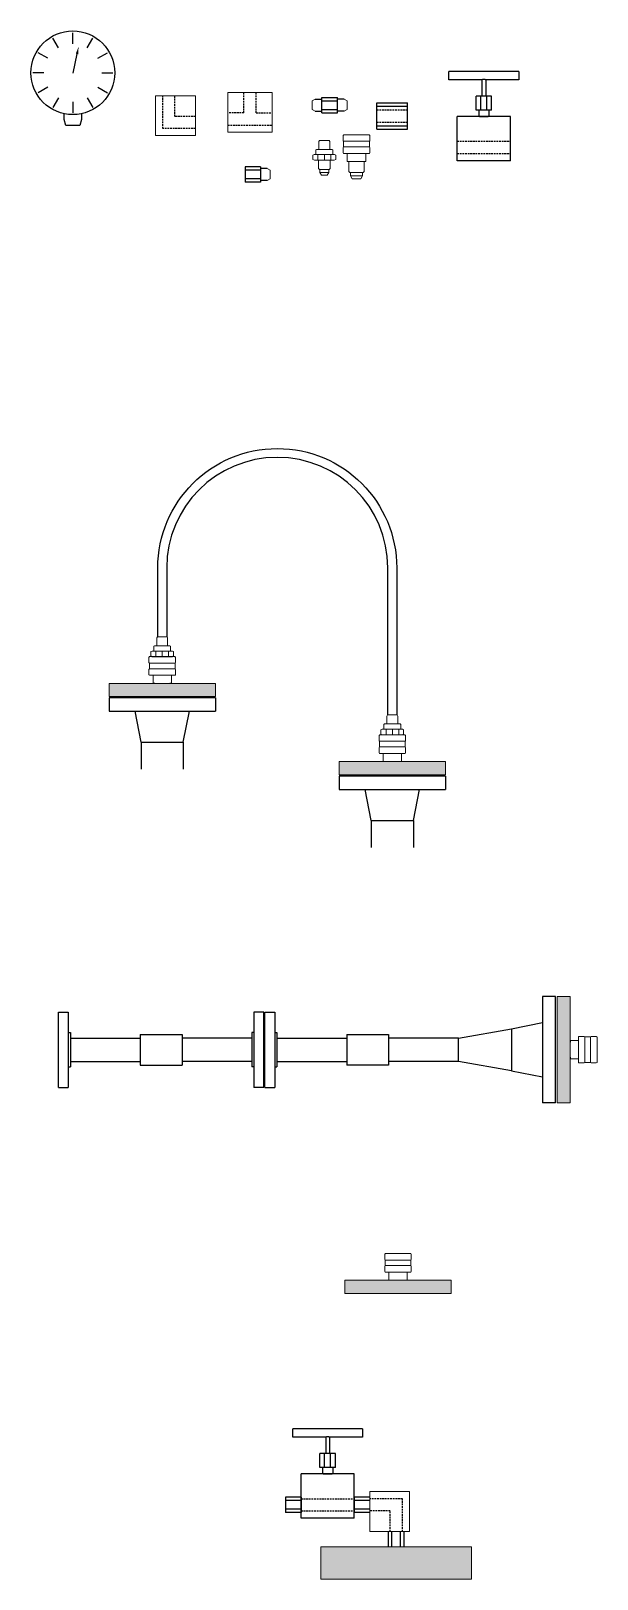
# Model space of a CAD drawing. Header units: millimetres. Extents: x 553637 to 584936, y 5008 to 53898.
# Drawn here: x 582630 to 583441, y 7049 to 9269 of the extents above; entities that cross this region are included whole.
import ezdxf

# ---------------------------------------------------------------- set-up
doc = ezdxf.new("R2010")
doc.units = ezdxf.units.MM
doc.header["$LTSCALE"] = 10
doc.header["$MEASUREMENT"] = 0
doc.linetypes.add('HIDDEN', pattern=[0.375, 0.25, -0.125])
for name, color, linetype in [('1', 1, 'Continuous'), ('3', 3, 'Continuous'), ('4', 4, 'Continuous'), ('BRIDA CIEGA PARA PRUEBAS', 170, 'Continuous'), ('CAÑERIAS PH 30', 94, 'Continuous')]:
    doc.layers.add(name, color=color, linetype=linetype)

# ---------------------------------------------------------------- blocks, each defined once
blk = doc.blocks.new('A$C258B78E0')
at = {"layer": '1', "linetype": 'HIDDEN'}
for p, q in [((-22, 8.7), (22, 8.7)), ((-22, -8.7), (22, -8.7))]:
    blk.add_line(p, q, dxfattribs=at)
at = {"layer": '4', "extrusion": (-1, 9.95799e-17, 0)}
for p, q in [((-22, 19.1), (22, 19.1)), ((-22, 14.3), (-22, 19.1)), ((-22, 14.3), (22, 14.3)), ((-22, -14.3), (-22, 14.3)), ((22, 14.3), (22, 19.1)), ((22, -14.3), (22, 14.3)), ((-22, -14.3), (22, -14.3)), ((-22, -19), (-22, -14.3)), ((-22, -19), (22, -19)), ((22, -16.8), (22, -14.3)), ((22, -19), (22, -14.3)), ((22, -17.9), (22, -18.1))]:
    blk.add_line(p, q, dxfattribs=at)
blk = doc.blocks.new('A$C120D484F')
at = {"layer": '4', "lineweight": 0}
for p, q in [((-20.7, 8.7), (-25, 6.3)), ((-25, 6.3), (-25, -6.3)), ((20.7, 8.7), (25, 6.3)), ((25, 6.3), (25, -6.3)), ((-25, -6.3), (-20.7, -8.7)), ((25, -6.3), (20.7, -8.7))]:
    blk.add_line(p, q, dxfattribs=at)
at = {"layer": '4', "extrusion": (1, 9.95799e-17, 0)}
for p, q in [((-20.7, 8.7), (-11.1, 8.7)), ((-20.7, -8.7), (-11.1, -8.7))]:
    blk.add_line(p, q, dxfattribs=at)
at = {"layer": '4', "extrusion": (-1, 9.95799e-17, 0)}
for p, q in [((-11.1, 11.1), (11.1, 11.1)), ((-11.1, -11.1), (-11.1, 11.1)), ((-11.1, 6.3), (11.1, 6.3)), ((11.1, -11.1), (11.1, 11.1)), ((20.7, 8.7), (11.1, 8.7)), ((-11.1, -6.3), (11.1, -6.3)), ((-11.1, -11.1), (11.1, -11.1)), ((20.7, -8.7), (11.1, -8.7))]:
    blk.add_line(p, q, dxfattribs=at)
blk = doc.blocks.new('A$C4BE00A2E')
at = {"layer": '1', "linetype": 'HIDDEN'}
for p, q in [((-8.7, -0.9), (-8.7, 28.5)), ((8.7, -0.9), (8.7, 28.5)), ((-8.7, -0.9), (-31.8, -0.9)), ((-31.8, -18.2), (31.8, -18.2)), ((8.7, -0.9), (31.8, -0.9))]:
    blk.add_line(p, q, dxfattribs=at)
at = {"layer": '4', "lineweight": 0}
blk.add_lwpolyline([(-31.8, 28.5), (31.8, 28.5), (31.8, -28.5), (-31.8, -28.5)], close=True, dxfattribs=at)
blk = doc.blocks.new('A$C647C797C')
at = {"layer": '1', "linetype": 'HIDDEN'}
for p, q in [((-18.225, -18.225), (-18.225, 28.55)), ((-0.875, -0.875), (-0.875, 28.55)), ((28.55, -18.225), (-18.225, -18.225)), ((28.55, -0.875), (-0.875, -0.875))]:
    blk.add_line(p, q, dxfattribs=at)
at = {"layer": '4', "lineweight": 0}
blk.add_lwpolyline([(-28.55, 28.55), (28.55, 28.55), (28.55, -28.55), (-28.55, -28.55)], close=True, dxfattribs=at)
blk = doc.blocks.new('A$C553B32B9')
at = {"layer": '1', "linetype": 'HIDDEN'}
for p, q in [((-38.1, 8.7), (38.1, 8.7)), ((-38.1, -8.7), (38.1, -8.7))]:
    blk.add_line(p, q, dxfattribs=at)
at = {"layer": '4', "extrusion": (-1, 6.12323e-17, 0)}
for p, q in [((-50, 96.9), (-50, 108.9)), ((50, 108.9), (-50, 108.9)), ((-2.6, 96.9), (-50, 96.9)), ((-2.6, 96.9), (-2.6, 73.6)), ((50, 96.9), (2.8, 96.9)), ((2.8, 96.9), (2.8, 73.6)), ((50, 108.9), (50, 96.9))]:
    blk.add_line(p, q, dxfattribs=at)
at = {"layer": '4', "extrusion": (1.22465e-16, -1, 0)}
for p, q in [((-11.1, 53.6), (-11.1, 73.6)), ((-6.3, 73.6), (-11.1, 73.6)), ((6.3, 73.6), (-6.3, 73.6)), ((-4.3, 53.6), (-4.3, 73.6)), ((4.3, 53.6), (4.3, 73.6)), ((11.1, 73.6), (6.3, 73.6)), ((11.1, 53.6), (11.1, 73.6)), ((11.1, 53.6), (-11.1, 53.6)), ((-7.3, 53.6), (-7.3, 44.4)), ((7.3, 53.6), (7.3, 44.4))]:
    blk.add_line(p, q, dxfattribs=at)
at = {"layer": '4', "extrusion": (0, 1, 0)}
for p, q in [((-38.1, -19.1), (-38.1, 44.4)), ((38.1, 44.4), (-38.1, 44.4)), ((38.1, -19.1), (38.1, 44.4)), ((38.1, -19.1), (-38.1, -19.1))]:
    blk.add_line(p, q, dxfattribs=at)
at = {"layer": '4'}
blk.add_line((-6.3, 44.4), (6.3, 44.4), dxfattribs=at)
for points, knots in [([(0.1, 97.6), (-0.1, 97.6), (-0.3, 97.5), (-0.6, 97.5), (-0.8, 97.5), (-1.1, 97.4), (-1.3, 97.4), (-1.6, 97.3), (-1.7, 97.3), (-1.9, 97.2), (-2, 97.1), (-2.2, 97.1), (-2.3, 97), (-2.5, 97), (-2.5, 96.9), (-2.6, 96.9), (-2.6, 96.9), (-2.6, 96.9)], [0, 0, 0, 0, 0.518369, 0.518369, 1.036737, 1.036737, 1.555106, 1.555106, 2.073475, 2.073475, 2.590916, 2.590916, 3.108358, 3.108358, 3.625799, 3.625799, 4.143241, 4.143241, 4.143241, 4.143241]), ([(2.8, 96.9), (2.8, 96.9), (2.8, 96.9), (2.7, 96.9), (2.7, 97), (2.5, 97), (2.4, 97.1), (2.2, 97.1), (2.1, 97.2), (1.9, 97.3), (1.8, 97.3), (1.5, 97.4), (1.3, 97.4), (1, 97.5), (0.8, 97.5), (0.4, 97.5), (0.3, 97.6), (0.1, 97.6)], [12.429722, 12.429722, 12.429722, 12.429722, 12.947164, 12.947164, 13.464605, 13.464605, 13.982047, 13.982047, 14.499488, 14.499488, 15.017857, 15.017857, 15.536226, 15.536226, 16.054594, 16.054594, 16.572963, 16.572963, 16.572963, 16.572963])]:
    blk.add_open_spline(points, degree=3, knots=knots, dxfattribs=at)
blk = doc.blocks.new('A$C4D042321')
at = {"layer": '3'}
for p, q in [((-29.4, 158.2), (-40.5, 177.5)), ((0, 166), (0, 188.4)), ((29.4, 158.2), (40.5, 177.5)), ((-50.9, 136.7), (-70.2, 147.8)), ((8.4, 145.5), (-0.2, 106.7)), ((50.9, 136.7), (70.2, 147.8)), ((-58.8, 107.3), (-81.1, 107.3)), ((58.8, 107.3), (81.1, 107.3)), ((-50.9, 77.9), (-70.2, 66.7)), ((50.9, 77.9), (70.2, 66.7)), ((-29.4, 56.3), (-40.5, 37)), ((0, 48.5), (0, 26.2)), ((29.4, 56.3), (40.5, 37))]:
    blk.add_line(p, q, dxfattribs=at)
blk.add_lwpolyline([(17.5, 24.1), (17.5, 12.5), (14.1, 0), (-14.1, 0), (-17.5, 12.5), (-17.5, 24.1)], dxfattribs=at)
blk.add_circle((0, 107.3), 85, dxfattribs=at)
blk.add_solid([(6, 146.1), (10.9, 145), (11.7, 160.2)], dxfattribs=at)
blk = doc.blocks.new('A$C1F9F4D60')
at = {"layer": '4', "lineweight": 0}
for points in [[(-12.7, -18.4), (-13.3, -19), (-21, -19), (-21.9, -18.1), (-21.9, 18.1), (-21, 19), (-13.3, 19), (-12.7, 18.4)], [(4.6, -13.2), (4.6, -18.4), (4, -19), (-3.6, -19), (-4.6, -18.4), (-4.6, 18.4), (-3.6, 19), (4, 19), (4.6, 18.4)]]:
    blk.add_lwpolyline(points, close=True, dxfattribs=at)
for points in [[(-12.7, 18.4), (-4.6, 18.4)], [(4.6, 13.2), (16.3, 13.2), (16.3, 10.8), (30.5, 10.8), (32, 9.7), (32, 8.7), (36.6, 8.7), (41.1, 6.3), (41.1, -6.3), (41.1, -6.3), (36.6, -8.7), (32, -8.7), (32, -9.7), (30.5, -10.8), (16.3, -10.8), (16.3, -13.2), (4.6, -13.2)], [(16.3, 10.8), (16.3, -10.8)], [(32, 8.7), (32, -8.7)], [(36.6, 8.7), (36.6, -8.7)], [(-12.7, -18.4), (-4.6, -18.4)]]:
    blk.add_lwpolyline(points, dxfattribs=at)
blk = doc.blocks.new('A$C08897B63')
at = {"layer": '4', "lineweight": 0}
blk.add_lwpolyline([(26.3, -4), (26.3, -4), (22.2, -6.3), (18.2, -6.3), (18.2, -7), (16.9, -8.2), (4.8, -8.2), (4.8, -14.3), (3.8, -16.3), (-2.4, -16.3), (-3.3, -14.6), (-3.3, -12), (-10.1, -12), (-10.8, -11.1), (-10.8, -7.8), (-22, -7.8), (-23.7, -7), (-23.7, -7), (-23.7, 7), (-22, 7.8), (-10.8, 7.8), (-10.8, 11.1), (-10.1, 12), (-3.3, 12), (-3.3, 14.6), (-2.4, 16.3), (3.8, 16.3), (4.8, 14.3), (4.8, 8.2), (16.9, 8.2), (18.2, 7), (18.2, 6.3), (22.2, 6.3), (26.3, 4)], close=True, dxfattribs=at)
for points in [[(-10.8, -7.8), (-10.8, 7.8)], [(-3.3, 12), (-3.3, -12)], [(4.8, 9.1), (-3.3, 9.1)], [(-3.3, 0), (4.8, 0)], [(4.8, 8.2), (4.8, -8.2)], [(18.2, -6.3), (18.2, 6.3)], [(22.2, -6.3), (22.2, 6.3)], [(4.8, -9.1), (-3.3, -9.1)]]:
    blk.add_lwpolyline(points, dxfattribs=at)
blk = doc.blocks.new('A$C6FC072DB')
at = {"layer": '4', "lineweight": 0}
for points in [[(-18.4, 28.9), (-19, 29.6), (-19, 37.2), (-18.1, 38.2), (18.1, 38.2), (19, 37.2), (19, 29.6), (18.4, 28.9)], [(-13.2, 11.6), (-18.4, 11.6), (-19, 12.3), (-19, 19.9), (-18.4, 20.9), (18.4, 20.9), (19, 19.9), (19, 12.3), (18.4, 11.6)]]:
    blk.add_lwpolyline(points, close=True, dxfattribs=at)
for points in [[(-18.4, 28.9), (-18.4, 20.9)], [(8.2, 38.2), (-8.2, 38.2)], [(18.4, 28.9), (18.4, 20.9)], [(-10.8, 0), (-10.8, 0), (-13.2, 0), (-13.2, 11.6)], [(13.2, 11.6), (13.2, 0), (10.8, 0)]]:
    blk.add_lwpolyline(points, dxfattribs=at)
blk = doc.blocks.new('A$C6F89734C')
at = {"layer": 'BRIDA CIEGA PARA PRUEBAS', "lineweight": 0}
h = blk.add_hatch(color=256, dxfattribs=at)
h.dxf.hatch_style = 1
h.paths.add_polyline_path([(0, -76.2), (19, -76.2), (19, 76.2), (0, 76.2)])
blk.add_lwpolyline([(0, 76.2), (0, -76.2), (19, -76.2), (19, 76.2)], close=True, dxfattribs=at)
blk = doc.blocks.new('A$C5B4B7CB7')
at = {"layer": '4', "extrusion": (1, -2.22045e-16, 0)}
for p, q in [((-13.9, 11.1), (-36.1, 11.1)), ((-36.1, 11.1), (-36.1, -11.1)), ((-13.9, 6.3), (-36.1, 6.3)), ((-13.9, 11.1), (-13.9, -11.1)), ((-13.9, -6.3), (-36.1, -6.3)), ((-13.9, -11.1), (-36.1, -11.1))]:
    blk.add_line(p, q, dxfattribs=at)
at = {"layer": '4', "extrusion": (-1, 2.28848e-17, 0)}
for p, q in [((-4.3, 8.7), (-13.9, 8.7)), ((-4.3, -8.7), (-13.9, -8.7))]:
    blk.add_line(p, q, dxfattribs=at)
at = {"layer": '4', "lineweight": 0}
for p, q in [((0, 6.3), (-4.3, 8.7)), ((0, -6.3), (0, 6.3)), ((-4.3, -8.7), (0, -6.3))]:
    blk.add_line(p, q, dxfattribs=at)
blk = doc.blocks.new('A$C00726E8B')
at = {"layer": 'BRIDA CIEGA PARA PRUEBAS', "lineweight": 0}
h = blk.add_hatch(color=256, dxfattribs=at)
h.dxf.hatch_style = 1
h.paths.add_polyline_path([(46, 107.9), (0, 107.9), (0, -107.9), (46, -107.9)])
blk.add_lwpolyline([(0, 107.9), (46, 107.9), (46, -107.9), (0, -107.9)], close=True, dxfattribs=at)

msp = doc.modelspace()

# ---------------------------------------------------------------- linework, layer by layer
at = {"layer": '4', "lineweight": 0}
for p, q in [((582810.3, 8398.5), (582811.1, 8400.2)), ((582810.3, 8387.3), (582810.3, 8398.5)), ((582811.1, 8400.2), (582811.1, 8400.2)), ((582811.1, 8400.2), (582825.1, 8400.2)), ((582825.1, 8400.2), (582825.9, 8398.5)), ((582825.9, 8398.5), (582825.9, 8387.3)), ((582801.9, 8378.9), (582803.6, 8379.7)), ((582801.9, 8372.7), (582801.9, 8378.9)), ((582803.8, 8371.6), (582801.9, 8372.7)), ((582803.6, 8379.7), (582832.7, 8379.7)), ((582832.5, 8371.6), (582803.8, 8371.6)), ((582806.1, 8386.6), (582807, 8387.3)), ((582806.1, 8379.7), (582806.1, 8386.6)), ((582807, 8387.3), (582829.2, 8387.3)), ((582829.2, 8387.3), (582830.2, 8386.6)), ((582830.2, 8386.6), (582830.2, 8379.7)), ((582834.4, 8372.7), (582832.5, 8371.6)), ((582832.7, 8379.7), (582834.4, 8378.9)), ((582834.4, 8378.9), (582834.4, 8372.7)), ((583141, 8288.1), (583140.2, 8286.4)), ((583140.2, 8286.4), (583140.2, 8275.2)), ((583155, 8288.1), (583141, 8288.1)), ((583155.8, 8286.4), (583155, 8288.1)), ((583155, 8288.1), (583155, 8288.1)), ((583155.8, 8275.2), (583155.8, 8286.4)), ((583133.4, 8267.6), (583131.7, 8266.8)), ((583131.7, 8266.8), (583131.7, 8260.6)), ((583131.7, 8260.6), (583133.7, 8259.6)), ((583162.6, 8267.6), (583133.4, 8267.6)), ((583136.9, 8275.2), (583135.9, 8274.5)), ((583135.9, 8274.5), (583135.9, 8267.6)), ((583159.1, 8275.2), (583136.9, 8275.2)), ((583160, 8274.5), (583159.1, 8275.2)), ((583160, 8267.6), (583160, 8274.5)), ((583162.3, 8259.6), (583164.2, 8260.6)), ((583164.2, 8266.8), (583162.6, 8267.6)), ((583164.2, 8260.6), (583164.2, 8266.8))]:
    msp.add_line(p, q, dxfattribs=at)
at = {"layer": '4'}
for p, q in [((582741.9, 8312.4), (582741.9, 8293.4)), ((582894.3, 8312.4), (582741.9, 8312.4)), ((582894.3, 8312.4), (582894.3, 8293.4)), ((582741.9, 8293.4), (582894.3, 8293.4)), ((582788, 8248.9), (582779.3, 8293.4)), ((582848.3, 8248.9), (582857, 8293.4)), ((582788, 8248.9), (582848.3, 8248.9)), ((583071.8, 8200.3), (583071.8, 8181.3)), ((583224.2, 8200.3), (583071.8, 8200.3)), ((583224.2, 8200.3), (583224.2, 8181.3)), ((583071.8, 8181.3), (583224.2, 8181.3)), ((583117.8, 8136.8), (583109.1, 8181.3)), ((583178.1, 8136.8), (583186.8, 8181.3)), ((583117.8, 8136.8), (583178.1, 8136.8)), ((583382.1, 7884.1), (583363.1, 7884.1)), ((583363.1, 7884.1), (583363.1, 7731.7)), ((583382.1, 7731.7), (583382.1, 7884.1)), ((582669.2, 7861.9), (582683.5, 7861.9)), ((582669.2, 7753.9), (582669.2, 7861.9)), ((582683.5, 7861.9), (582683.5, 7753.9)), ((582949.6, 7861.9), (582949.6, 7753.9)), ((582963.8, 7861.9), (582949.6, 7861.9)), ((582963.8, 7753.9), (582963.8, 7861.9)), ((582965.4, 7753.9), (582965.4, 7861.9)), ((582965.4, 7861.9), (582979.6, 7861.9)), ((582979.6, 7861.9), (582979.6, 7753.9)), ((583318.6, 7838.1), (583363.1, 7846.8)), ((583318.6, 7838.1), (583318.6, 7777.7)), ((582683.5, 7832.5), (582686.5, 7832.5)), ((582686.5, 7832.5), (582686.5, 7783.3)), ((582686.5, 7824.6), (582786.5, 7824.6)), ((582946.5, 7824.6), (582846.5, 7824.6)), ((582946.5, 7832.5), (582946.5, 7783.3)), ((582949.6, 7832.5), (582946.5, 7832.5)), ((582963.8, 7824.6), (582965.4, 7824.6)), ((582979.6, 7832.5), (582982.6, 7832.5)), ((582982.6, 7832.5), (582982.6, 7783.3)), ((582982.6, 7824.6), (583082.6, 7824.6)), ((583242.6, 7824.6), (583142.6, 7824.6)), ((582683.5, 7783.3), (582686.5, 7783.3)), ((582686.5, 7791.2), (582786.5, 7791.2)), ((582946.5, 7791.2), (582846.5, 7791.2)), ((582949.6, 7783.3), (582946.5, 7783.3)), ((582963.8, 7791.2), (582965.4, 7791.2)), ((582965.4, 7791.2), (582963.8, 7791.2)), ((582979.6, 7783.3), (582982.6, 7783.3)), ((582982.6, 7791.2), (583082.6, 7791.2)), ((583242.6, 7791.2), (583142.6, 7791.2)), ((583318.6, 7777.7), (583363.1, 7769)), ((582669.2, 7753.9), (582683.5, 7753.9)), ((582963.8, 7753.9), (582949.6, 7753.9)), ((582965.4, 7753.9), (582979.6, 7753.9)), ((583382.1, 7731.7), (583363.1, 7731.7))]:
    msp.add_line(p, q, dxfattribs=at)
at = {"layer": '4', "extrusion": (1, -2.22045e-16, 0)}
for p, q in [((583017.1, 7166.2), (582994.9, 7166.2)), ((582994.9, 7166.2), (582994.9, 7144)), ((583017.1, 7161.4), (582994.9, 7161.4)), ((583017.1, 7166.2), (583017.1, 7144)), ((583115.5, 7166.2), (583093.3, 7166.2)), ((583093.3, 7166.2), (583093.3, 7144)), ((583115.5, 7161.4), (583093.3, 7161.4)), ((583017.1, 7148.8), (582994.9, 7148.8)), ((583017.1, 7144), (582994.9, 7144)), ((583115.5, 7148.8), (583093.3, 7148.8)), ((583115.5, 7144), (583093.3, 7144))]:
    msp.add_line(p, q, dxfattribs=at)
at = {"layer": '4', "extrusion": (1.22465e-16, -1, 0)}
for p, q in [((583142.5, 7094.8), (583142.5, 7117)), ((583147.3, 7094.8), (583147.3, 7117)), ((583159.9, 7094.8), (583159.9, 7117)), ((583164.7, 7094.8), (583164.7, 7117))]:
    msp.add_line(p, q, dxfattribs=at)
at = {"layer": '4'}
for points in [[(582811.8, 8400.2), (582811.8, 8498.9, -1), (583154.3, 8498.9), (583154.3, 8288.1)], [(583141.6, 8288.1), (583141.6, 8498.9, 1), (582824.5, 8498.9), (582824.5, 8400.2)]]:
    msp.add_lwpolyline(points, format="xyb", dxfattribs=at)
at = {"layer": '4', "lineweight": 0}
for points in [[(582809, 8371.6), (582809, 8379.7)], [(582818.1, 8379.7), (582818.1, 8371.6)], [(582827.2, 8371.6), (582827.2, 8379.7)], [(583138.9, 8259.6), (583138.9, 8267.6)], [(583148, 8267.6), (583148, 8259.6)], [(583157.1, 8259.6), (583157.1, 8267.6)]]:
    msp.add_lwpolyline(points, dxfattribs=at)
at = {"layer": '4'}
for points in [[(582788, 8248.9), (582788, 8210.1)], [(582848.3, 8248.9), (582848.3, 8210.1)], [(583117.8, 8136.8), (583117.8, 8098)], [(583178.1, 8136.8), (583178.1, 8098)], [(583318.6, 7777.7), (583242.6, 7791.2), (583242.6, 7824.6), (583318.6, 7838)], [(583082.6, 7829.9), (583142.6, 7829.9), (583142.6, 7785.9), (583082.6, 7785.9)], [(583082.6, 7829.9), (583082.6, 7785.9)]]:
    msp.add_lwpolyline(points, dxfattribs=at)
at = {"layer": 'CAÑERIAS PH 30'}
for points in [[(582786.5, 7829.9), (582786.5, 7785.9), (582846.5, 7785.9)], [(582786.5, 7829.9), (582846.5, 7829.9), (582846.5, 7785.9)]]:
    msp.add_lwpolyline(points, dxfattribs=at)

# ---------------------------------------------------------------- block references
at = {"lineweight": 0, "xscale": 0.7058823529411765, "yscale": 0.7058823529411765, "zscale": 0.7058823529411765}
msp.add_blockref('A$C4D042321', (582690, 9133.4), dxfattribs=at)
at = {"lineweight": 0}
for name, p in [('A$C553B32B9', (583279.1, 9102.1)), ('A$C647C797C', (582837.1, 9147.5)), ('A$C4BE00A2E', (582943.9, 9152.4)), ('A$C120D484F', (583058.2, 9162.8)), ('A$C258B78E0', (583147.7, 9147.1)), ('A$C5B4B7CB7', (582972.9, 9063.2)), ('A$C6FC072DB', (583148, 8221.4)), ('A$C553B32B9', (583055.2, 7155.1))]:
    msp.add_blockref(name, p, dxfattribs=at)
at = {"lineweight": 0, "rotation": 270}
for name, p in [('A$C08897B63', (583050.5, 9088.5)), ('A$C1F9F4D60', (583096.6, 9098.1))]:
    msp.add_blockref(name, p, dxfattribs=at)
at = {"lineweight": 0, "xscale": -1}
for p in [(582818.1, 8333.5), (583156.2, 7477.3)]:
    msp.add_blockref('A$C6FC072DB', p, dxfattribs=at)
for name, p, rotation in [('A$C6FC072DB', (583403.2, 7807.9), 270), ('A$C647C797C', (583144.1, 7145.5), 90)]:
    msp.add_blockref(name, p, dxfattribs=dict(at, rotation=rotation))
at = {"layer": 'BRIDA CIEGA PARA PRUEBAS', "lineweight": 0, "rotation": 90}
for p in [(582818.1, 8314.4), (583156.2, 7458.3)]:
    msp.add_blockref('A$C6F89734C', p, dxfattribs=at)
at = {"layer": 'BRIDA CIEGA PARA PRUEBAS', "lineweight": 0, "xscale": -1, "rotation": 270}
for name, p in [('A$C6F89734C', (583148, 8202.3)), ('A$C00726E8B', (583153.6, 7048.7))]:
    msp.add_blockref(name, p, dxfattribs=at)
at = {"layer": 'BRIDA CIEGA PARA PRUEBAS', "lineweight": 0}
msp.add_blockref('A$C6F89734C', (583384.1, 7807.9), dxfattribs=at)

doc.saveas('drawing.dxf')
